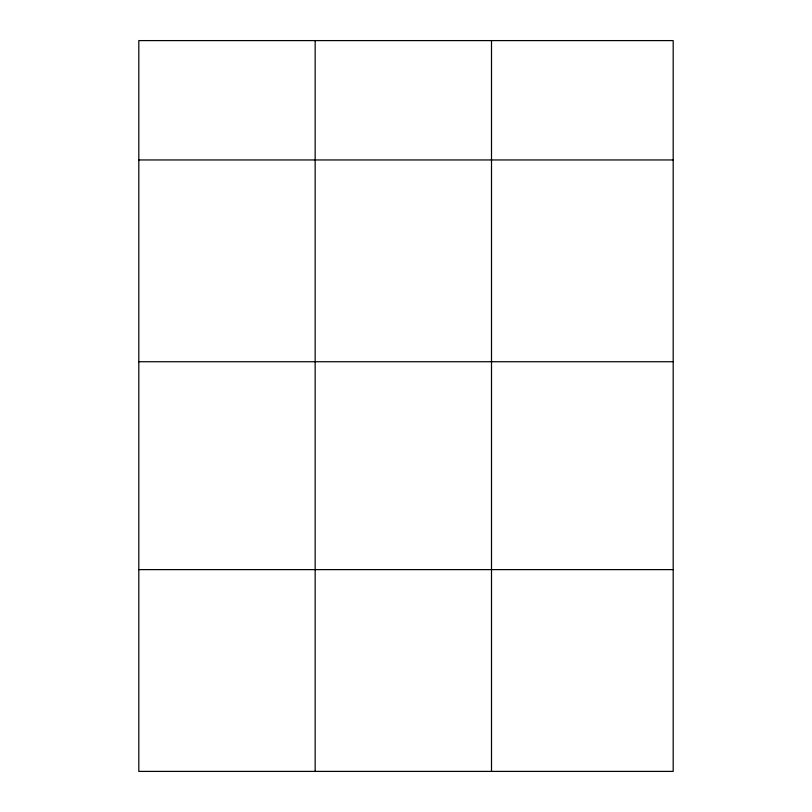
<?xml version="1.0" encoding="UTF-8"?>
<svg xmlns="http://www.w3.org/2000/svg" width="812" height="812" viewBox="0 0 812 812"><rect width="100%" height="100%" fill="white"/><g stroke="black" fill="none" stroke-linecap="round" stroke-linejoin="round"><path stroke-width="1.22" d="M673.189 361.726L673.189 40.6L138.811 40.6L138.811 771.4L673.189 771.4L673.189 361.726L138.811 361.726M138.811 159.954L673.189 159.954M138.811 569.618L673.189 569.618M491.504 40.6L491.504 771.4M315.157 40.6L315.157 771.4"/></g></svg>
